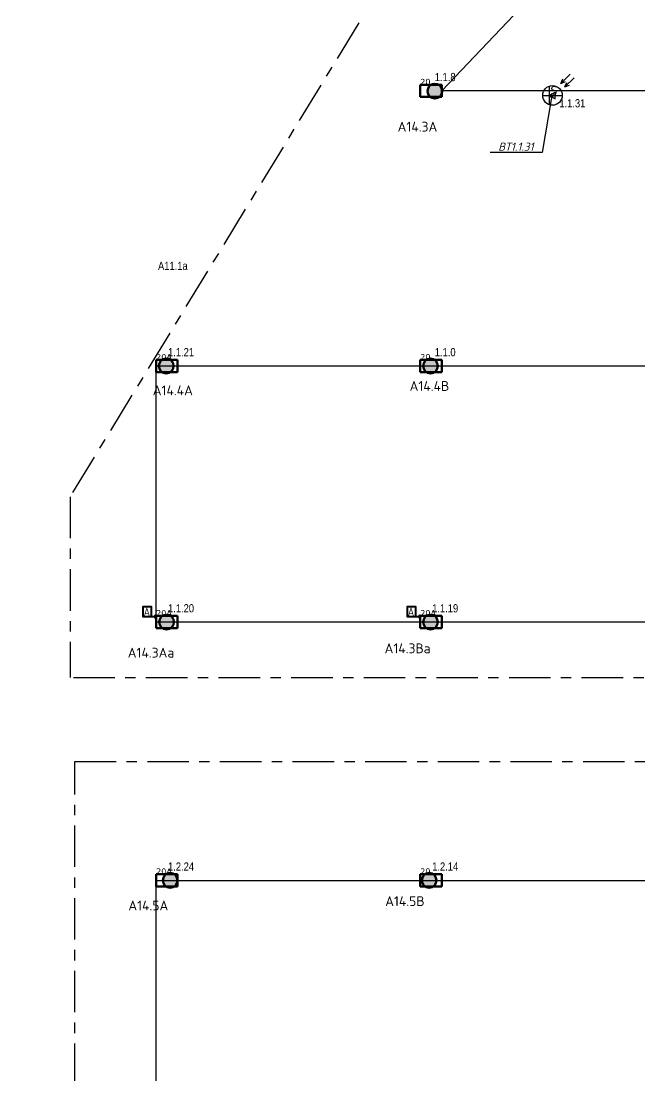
# Model space of a CAD drawing. Header units: millimetres. Extents: x -243740 to 150609, y -473655 to -165121.
# Drawn here: x -206804 to -187863, y -362659 to -330385 of the extents above; entities that cross this region are included whole.
import ezdxf
from ezdxf import colors
from ezdxf.entities.mleader import LeaderData, LeaderLine
from ezdxf.enums import TextEntityAlignment as Align
from ezdxf.math import Vec2, Vec3

# ---------------------------------------------------------------- set-up
doc = ezdxf.new("R2010")
doc.units = ezdxf.units.MM
doc.linetypes.add('HIDDEN2', pattern=[4.7625, 3.175, -1.5875])
doc.linetypes.add('Линия сетки', pattern=[22.225, 12.7, -3.175, 3.175, -3.175])
for name, color, linetype, lineweight in [('0_Авт.', 255, 'Continuous', 5), ('_освещение_dali', 3, 'Continuous', 50), ('DALLI', 6, 'TRAY', 30), ('Аварийное_овещение', 1, 'Continuous', 30), ('Светильники аварийные', 1, 'Continuous', 40), ('Светильники основные', 214, 'Continuous', 40)]:
    doc.layers.add(name, color=color, linetype=linetype, lineweight=lineweight)
doc.layers.add('_Гр.ЩД-1А.5.9.I1.1', color=6, linetype='Continuous')
doc.layers.add('_Гр.ЩД-1А.5.9.I1.2', color=6, linetype='Continuous')
doc.layers.add('сВЕтильники', color=7, linetype='Continuous', lineweight=40, true_color=0x600080)
doc.layers.add('ЭТО_аварийные', color=7, linetype='HIDDEN2', lineweight=40, true_color=0xfa0505)
doc.styles.add('Arial Narrow_6', font='ARIALN.TTF', dxfattribs={"height": 193.245432})
doc.styles.add('ELine', font='txt.shx')
doc.styles.add('ISOCPEUR_1', font='isocpeur.ttf', dxfattribs={"height": 200})
doc.styles.add('ROMANS', font='romans.shx', dxfattribs={"width": 0.8})
doc.styles.get("Standard").update_dxf_attribs({"font": 'ARIALN.TTF'})
doc.styles.add('TableTextStyle', font='')
doc.styles.add('Шрифт - 200', font='', dxfattribs={"height": 200})
doc.styles.get('TableTextStyle').set_extended_font_data('VERDANA.TTF')
doc.styles.get('Шрифт - 200').set_extended_font_data('GOST Common', italic=True)
doc.linetypes.add('TRAY', pattern='A,12.119257,["_",ELine,S=4.5,R=90,X=0,Y=-1.555839],0.750382,["_",ELine,S=4.5,R=0,X=0,Y=-0.805849],1.314849,["_",ELine,S=4.5,R=0,X=0,Y=-0.805849],2.250029,["_",ELine,S=4.5,R=90,X=0,Y=-1.555839],13.565483', length=30)
doc.linetypes.add('Truba', pattern='A,3e-05,[4,MSH_7,S=1,R=0,X=0,Y=0],-3.022072', length=3.022102)
doc.linetypes.add('Проводка в лотке', pattern='A,7.5,[130,ltypeshp.shx,S=0.5,R=0,X=0,Y=0],1,[130,ltypeshp.shx,S=1,R=90,X=0,Y=-0.5],1,[130,ltypeshp.shx,S=0.5,R=0,X=0,Y=0],7.5', length=17)

# ---------------------------------------------------------------- blocks, each defined once
blk = doc.blocks.new('A$C453ecf4b')
at = {"layer": 'Аварийное_овещение', "lineweight": 40, "style": 'Arial Narrow_6'}
blk.add_text('А11.1а', height=250, dxfattribs=at).set_placement((32028, 59437))
blk = doc.blocks.new('A$C85fa3c5e')
at = {"layer": '0_Авт.', "color": 6, "lineweight": 25, "ltscale": 100}
for points in [[(5.42, 6.5), (2.59, 3.68), (3.15, 5.07)], [(5.42, 6.5), (2.59, 3.68), (3.98, 4.24)], [(6.66, 5.43), (3.83, 2.6), (4.39, 3.99)], [(6.66, 5.43), (3.83, 2.6), (5.22, 3.16)], [(-3, 0), (3, 0)], [(-0.97, 2.84), (-0.98, -2.84)], [(-0.98, 0), (0.85, 1), (0.85, -0.01)], [(-0.98, 0), (0.84, -1.02), (0.85, -0.01)]]:
    blk.add_lwpolyline(points, dxfattribs=at)
blk.add_circle((0, 0), 3, dxfattribs=at)
blk = doc.blocks.new('_Dot')
at = {"color": 0, "linetype": 'ByBlock', "lineweight": -2}
blk.add_line((-0.5, 0), (-1, 0), dxfattribs=at)
at = {"color": 0, "linetype": 'ByBlock', "const_width": 0.5}
blk.add_lwpolyline([(-0.25, 0, 1), (0.25, 0, 1)], format="xyb", close=True, dxfattribs=at)
blk = doc.blocks.new('авар')
at = {"layer": 'Светильники основные', "lineweight": 40}
blk.add_hatch(color=1, dxfattribs=at).paths.add_polyline_path([(32, 0, 1), (-32, 0, 1)])
at = {"layer": 'Светильники основные', "color": 1}
blk.add_line((0, 0), (132, 0), dxfattribs=at)
blk.add_lwpolyline([(132, 0), (378, 0), (378, 314), (132, 314)], close=True, dxfattribs=at)
at = {"layer": 'Светильники основные', "color": 1, "lineweight": 40}
blk.add_circle((0, 0), 31.6, dxfattribs=at)
at = {"layer": 'Светильники основные', "color": 1, "style": 'ROMANS', "width": 0.8}
blk.add_text('А', height=250, dxfattribs=at).set_placement((174, 29))
blk = doc.blocks.new('dgdg')
at = {"layer": 'сВЕтильники', "lineweight": 40}
for points in [[(40053, 64732, 0), (40053, 65104, 0)], [(40053, 65104, 0), (40053, 64732, 0)], [(40053, 65104, 0), (40710, 65104, 0)], [(40710, 65104, 0), (40053, 65104, 0)], [(40710, 65104, 0), (40053, 65104, 0)], [(40053, 65104, 0), (40053, 64732, 0)], [(40053, 64732, 0), (40053, 65104, 0)], [(40053, 65104, 0), (40710, 65104, 0)], [(40710, 65104, 0), (40710, 64732, 0)], [(40710, 64732, 0), (40710, 65104, 0)], [(40710, 64732, 0), (40710, 65104, 0)], [(40710, 65104, 0), (40710, 64732, 0)], [(40710, 64732, 0), (40053, 64732, 0)], [(40053, 64732, 0), (40710, 64732, 0)], [(40053, 64732, 0), (40710, 64732, 0)], [(40710, 64732, 0), (40053, 64732, 0)], [(31969, 56313, 0), (31969, 56685, 0)], [(31969, 56685, 0), (31969, 56313, 0)], [(31969, 56685, 0), (32626, 56685, 0)], [(32626, 56685, 0), (31969, 56685, 0)], [(32626, 56685, 0), (31969, 56685, 0)], [(31969, 56685, 0), (31969, 56313, 0)], [(31969, 56313, 0), (31969, 56685, 0)], [(31969, 56685, 0), (32626, 56685, 0)], [(32626, 56685, 0), (32626, 56313, 0)], [(32626, 56313, 0), (32626, 56685, 0)], [(32626, 56313, 0), (32626, 56685, 0)], [(32626, 56685, 0), (32626, 56313, 0)], [(40053, 56313, 0), (40053, 56685, 0)], [(40053, 56685, 0), (40053, 56313, 0)], [(40053, 56685, 0), (40710, 56685, 0)], [(40710, 56685, 0), (40053, 56685, 0)], [(40710, 56685, 0), (40053, 56685, 0)], [(40053, 56685, 0), (40053, 56313, 0)], [(40053, 56313, 0), (40053, 56685, 0)], [(40053, 56685, 0), (40710, 56685, 0)], [(40710, 56685, 0), (40710, 56313, 0)], [(40710, 56313, 0), (40710, 56685, 0)], [(40710, 56313, 0), (40710, 56685, 0)], [(40710, 56685, 0), (40710, 56313, 0)], [(32626, 56313, 0), (31969, 56313, 0)], [(31969, 56313, 0), (32626, 56313, 0)], [(31969, 56313, 0), (32626, 56313, 0)], [(32626, 56313, 0), (31969, 56313, 0)], [(40710, 56313, 0), (40053, 56313, 0)], [(40053, 56313, 0), (40710, 56313, 0)], [(40053, 56313, 0), (40710, 56313, 0)], [(40710, 56313, 0), (40053, 56313, 0)], [(31969, 40575, 0), (31969, 40947, 0)], [(31969, 40947, 0), (31969, 40575, 0)], [(31969, 40947, 0), (32626, 40947, 0)], [(32626, 40947, 0), (31969, 40947, 0)], [(32626, 40947, 0), (31969, 40947, 0)], [(31969, 40947, 0), (31969, 40575, 0)], [(31969, 40575, 0), (31969, 40947, 0)], [(31969, 40947, 0), (32626, 40947, 0)], [(32626, 40947, 0), (32626, 40575, 0)], [(32626, 40575, 0), (32626, 40947, 0)], [(32626, 40575, 0), (32626, 40947, 0)], [(32626, 40947, 0), (32626, 40575, 0)], [(40053, 40575, 0), (40053, 40947, 0)], [(40053, 40947, 0), (40053, 40575, 0)], [(40053, 40947, 0), (40710, 40947, 0)], [(40710, 40947, 0), (40053, 40947, 0)], [(40710, 40947, 0), (40053, 40947, 0)], [(40053, 40947, 0), (40053, 40575, 0)], [(40053, 40575, 0), (40053, 40947, 0)], [(40053, 40947, 0), (40710, 40947, 0)], [(40710, 40947, 0), (40710, 40575, 0)], [(40710, 40575, 0), (40710, 40947, 0)], [(40710, 40575, 0), (40710, 40947, 0)], [(40710, 40947, 0), (40710, 40575, 0)], [(32626, 40575, 0), (31969, 40575, 0)], [(31969, 40575, 0), (32626, 40575, 0)], [(31969, 40575, 0), (32626, 40575, 0)], [(32626, 40575, 0), (31969, 40575, 0)], [(40710, 40575, 0), (40053, 40575, 0)], [(40053, 40575, 0), (40710, 40575, 0)], [(40053, 40575, 0), (40710, 40575, 0)], [(40710, 40575, 0), (40053, 40575, 0)]]:
    blk.add_polyline3d(points, dxfattribs=at)
at = {"layer": 'Светильники аварийные', "lineweight": 40}
for points in [[(31969, 48478, 0), (31969, 48850, 0)], [(31969, 48850, 0), (31969, 48478, 0)], [(31969, 48850, 0), (32626, 48850, 0)], [(32626, 48850, 0), (31969, 48850, 0)], [(32626, 48850, 0), (31969, 48850, 0)], [(31969, 48850, 0), (31969, 48478, 0)], [(31969, 48478, 0), (31969, 48850, 0)], [(31969, 48850, 0), (32626, 48850, 0)], [(32626, 48850, 0), (32626, 48478, 0)], [(32626, 48478, 0), (32626, 48850, 0)], [(32626, 48478, 0), (32626, 48850, 0)], [(32626, 48850, 0), (32626, 48478, 0)], [(40053, 48478, 0), (40053, 48850, 0)], [(40053, 48850, 0), (40053, 48478, 0)], [(40053, 48850, 0), (40710, 48850, 0)], [(40710, 48850, 0), (40053, 48850, 0)], [(40710, 48850, 0), (40053, 48850, 0)], [(40053, 48850, 0), (40053, 48478, 0)], [(40053, 48478, 0), (40053, 48850, 0)], [(40053, 48850, 0), (40710, 48850, 0)], [(40710, 48850, 0), (40710, 48478, 0)], [(40710, 48478, 0), (40710, 48850, 0)], [(40710, 48478, 0), (40710, 48850, 0)], [(40710, 48850, 0), (40710, 48478, 0)], [(32626, 48478, 0), (31969, 48478, 0)], [(31969, 48478, 0), (32626, 48478, 0)], [(31969, 48478, 0), (32626, 48478, 0)], [(32626, 48478, 0), (31969, 48478, 0)], [(40710, 48478, 0), (40053, 48478, 0)], [(40053, 48478, 0), (40710, 48478, 0)], [(40053, 48478, 0), (40710, 48478, 0)], [(40710, 48478, 0), (40053, 48478, 0)]]:
    blk.add_polyline3d(points, dxfattribs=at)
at = {"layer": 'Светильники аварийные', "xscale": -1}
for p in [(31954, 48829), (40039, 48829)]:
    blk.add_blockref('авар', p, dxfattribs=at)
at = {"layer": 'сВЕтильники', "style": 'ISOCPEUR_1'}
for s, p in [('А14.3А', (39361, 63671, 21000)), ('А14.4А', (31866, 55604, 21000)), ('А14.4В', (39728, 55737, 22500)), ('А14.5А', (31119, 39842, 21000)), ('А14.5В', (38981, 39975, 22500))]:
    blk.add_text(s, height=300, dxfattribs=at).set_placement(p)
at = {"layer": 'ЭТО_аварийные', "style": 'ISOCPEUR_1'}
for s, p in [('А14.3Аа', (31100, 47577)), ('А14.3Ва', (38962, 47710))]:
    blk.add_text(s, height=300, dxfattribs=at).set_placement(p)
blk = doc.blocks.new('A$Cab2378fa')
at = {"lineweight": 25}
h = blk.add_hatch(color=0, dxfattribs=at)
h.paths.add_polyline_path([(162, -157, 0.442338), (148, 178), (0, 0)])
h.paths.add_polyline_path([(-142, -170), (0, 0), (-163, 158, 0.430096)])
at = {"lineweight": 25, "true_color": 0xfff5f5}
h = blk.add_hatch(color=7, dxfattribs=at)
h.dxf.hatch_style = 1
h.paths.add_polyline_path([(0, 0), (-142, -170, 0.174923), (3, -222, 0.197808), (162, -157)])
h.paths.add_polyline_path([(-163, 158), (0, 0), (148, 178, 0.175398), (3, 230, 0.209014)])
blk.add_circle((3, 4), 226)

msp = doc.modelspace()

# ---------------------------------------------------------------- linework, layer by layer
at = {"layer": '_Гр.ЩД-1А.5.9.I1.1', "ltscale": 100}
msp.add_lwpolyline([(-150052, -393665), (-150052, -348773), (-202671, -348774), (-202671, -340938), (-153468, -340938), (-153468, -332519), (-193930, -332519), (-186503, -324721), (-153468, -324721), (-153468, -316703), (-186503, -316703)], dxfattribs=at)
at = {"layer": '_Гр.ЩД-1А.5.9.I1.2', "ltscale": 100}
msp.add_lwpolyline([(-150052, -393665), (-150052, -380671), (-202671, -380629), (-202671, -372652), (-153468, -372652), (-153468, -364544), (-202671, -364544), (-202671, -356676), (-153468, -356676)], dxfattribs=at)
at = {"layer": 'DALLI', "color": 0, "linetype": 'Линия сетки', "lineweight": -3, "ltscale": 100}
msp.add_lwpolyline([(-205204, -350474), (-151504, -350474), (-151504, -315260), (-187217, -315260), (-205304, -344937), (-205304, -350474)], dxfattribs=at)
msp.add_lwpolyline([(-205162, -353037), (-151490, -353037), (-151490, -382937), (-205162, -382937)], close=True, dxfattribs=at)

# ---------------------------------------------------------------- block references
at = {"layer": '0_Авт.', "color": 3, "linetype": 'Проводка в лотке', "ltscale": 100, "xscale": 100, "yscale": 100, "zscale": 100}
msp.add_blockref('A$C85fa3c5e', (-190539, -332660), dxfattribs=at)
at = {"layer": '_освещение_dali', "color": 5, "ltscale": 100}
for p in [(-194143, -332532), (-194276, -340942), (-194316, -356680)]:
    msp.add_blockref('A$Cab2378fa', p, dxfattribs=at)
at = {"layer": '_освещение_dali', "ltscale": 100}
msp.add_blockref('A$C453ecf4b', (-234640, -397437), dxfattribs=at)
at = {"layer": '_освещение_dali', "color": 1, "ltscale": 100}
for p in [(-202365, -340942), (-202355, -348777), (-194275, -348777), (-202243, -356680)]:
    msp.add_blockref('A$Cab2378fa', p, dxfattribs=at)
at = {"layer": 'Defpoints', "linetype": 'Truba'}
msp.add_blockref('dgdg', (-234640, -397437), dxfattribs=at)

# ---------------------------------------------------------------- texts
at = {"layer": '_Гр.ЩД-1А.5.9.I1.1', "ltscale": 100}
for s, p in [('1.1.8', (-193823, -332296)), ('1.1.31', (-189931, -333099)), ('1.1.21', (-201908, -340715)), ('1.1.0', (-193823, -340715)), ('1.1.20', (-201908, -348551)), ('1.1.19', (-193823, -348551))]:
    msp.add_text(s, height=250, dxfattribs=at).set_placement(p, align=Align.BOTTOM_CENTER)
at = {"layer": '_Гр.ЩД-1А.5.9.I1.2', "ltscale": 100}
for s, p in [('1.2.24', (-201908, -356453)), ('1.2.14', (-193823, -356453))]:
    msp.add_text(s, height=250, dxfattribs=at).set_placement(p, align=Align.BOTTOM_CENTER)
at = {"layer": '_освещение_dali', "color": 254, "true_color": 0xf8ceb3, "style": 'TableTextStyle'}
for s, height, p in [('20', 180, (-194587, -332333)), ('S', 250, (-190604, -332631)), ('20А', 180, (-202671, -340752)), ('20', 180, (-194587, -340752)), ('20А', 180, (-202671, -348588)), ('20А', 180, (-194587, -348588))]:
    msp.add_text(s, height=height, dxfattribs=at).set_placement(p)
at = {"layer": '_освещение_dali', "color": 254, "true_color": 0xf4c5b6, "style": 'TableTextStyle'}
for s, p in [('20А', (-202671, -356490)), ('20', (-194587, -356490))]:
    msp.add_text(s, height=180, dxfattribs=at).set_placement(p)

# ---------------------------------------------------------------- leaders
at = {"layer": '_освещение_dali'}
ml = msp.add_multileader_mtext('Standard', dxfattribs=at)
ml.set_content('{\\fISOCPEUR|b0|i1|c204|p34;ВТ1.1.31}', color=256, style='Шрифт - 200')
ml.set_leader_properties()
ml.set_arrow_properties(name='DOT')
ml.build(insert=Vec2(0, 0))
ml.multileader.update_dxf_attribs({"has_dogleg": 0, "text_left_attachment_type": 6, "text_right_attachment_type": 6, "arrow_head_size": 100})
ctx = ml.context
ctx.base_point, ctx.char_height, ctx.arrow_head_size, ctx.landing_gap_size, ctx.plane_origin = Vec3(-192401, -334403), 250, 100, 200, Vec3(-104672, -203388)
ctx.left_attachment, ctx.right_attachment = 6, 6
notes = []
notes.append((ctx, [(1, (1, 1, 0), (-190846, -334403), (-1, 0), 8, [(1, [(-190563, -332689)], 0, [])])]))
ctx.mtext.insert, ctx.mtext.flow_direction = Vec3(-192201, -334103), 5
for ctx, leaders in notes:
    for number, flags, end, landing, length, lines in leaders:
        leader = LeaderData()
        leader.index, (leader.has_last_leader_line, leader.has_dogleg_vector, leader.attachment_direction) = number, flags
        leader.last_leader_point, leader.dogleg_vector, leader.dogleg_length = Vec3(end), Vec3(landing), length
        for number, points, colour, breaks in lines:
            line = LeaderLine()
            line.index, line.vertices, line.color, line.breaks = number, Vec3.list(points), colors.encode_raw_color(colour), breaks
            leader.lines.append(line)
        ctx.leaders.append(leader)

doc.saveas('drawing.dxf')
